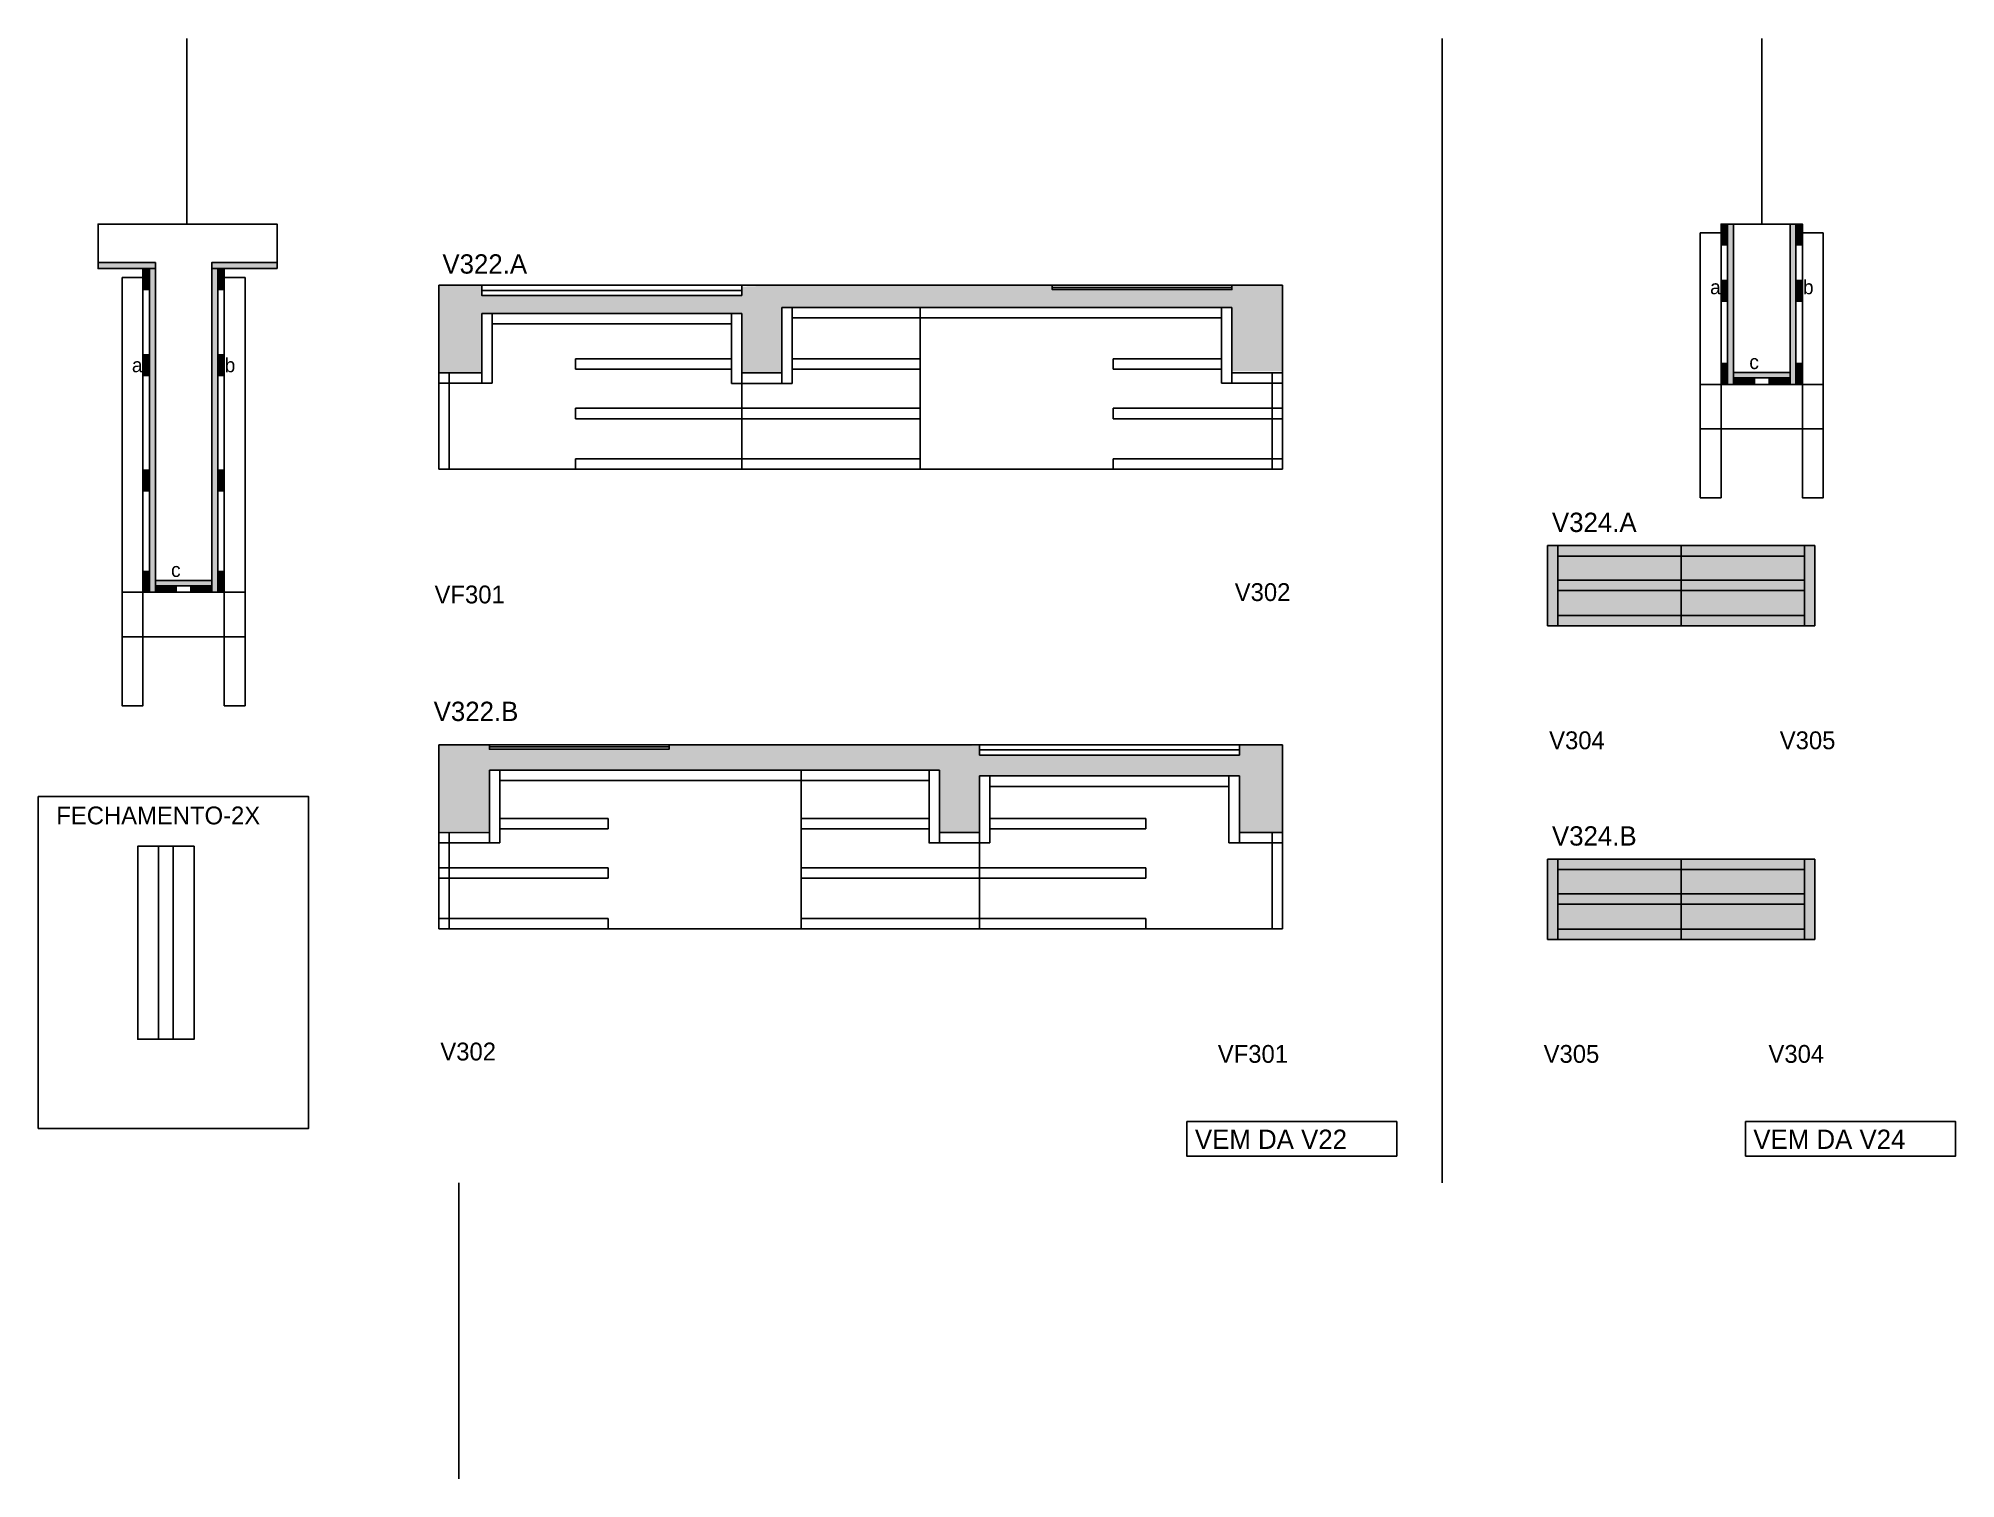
# Model space of a CAD drawing. Header units: metres. Extents: x 2031 to 3322, y 1610 to 2580.
import ezdxf

# ---------------------------------------------------------------- set-up
doc = ezdxf.new("R2010")
doc.units = ezdxf.units.M
for name, color, linetype in [('5', 7, 'Continuous'), ('CONCRETO', 7, 'Continuous'), ('COTA', 7, 'Continuous'), ('Cotas', 7, 'Continuous'), ('detalhes', 7, 'Continuous'), ('Hachura', 7, 'Continuous'), ('Madeira', 7, 'Continuous'), ('Painéis', 7, 'Continuous'), ('REAPROVEITAMENTO', 7, 'Continuous'), ('SARR_2.2x7', 7, 'Continuous'), ('SARR_3.5x7', 7, 'Continuous'), ('SARR_EDITAR', 7, 'Continuous'), ('TEXTO PILAR', 7, 'Continuous'), ('Texto Seção', 7, 'Continuous')]:
    doc.layers.add(name, color=color, linetype=linetype)

msp = doc.modelspace()

# ---------------------------------------------------------------- hatches: boundary and pattern name
at = {"layer": 'COTA'}
h = msp.add_hatch(color=7, dxfattribs=at)
h.dxf.hatch_style = 1
h.paths.add_polyline_path([(2329.7, 2394.7), (2504.7, 2394.7), (2504.7, 2394.7), (2504.7, 2354.6), (2504.7, 2354.6), (2531.7, 2354.6), (2531.7, 2354.6), (2531.7, 2413.7), (2531.7, 2413.7), (2504.7, 2412.7), (2504.7, 2412.7), (2504.7, 2406.7), (2504.7, 2406.7), (2329.7, 2406.7), (2329.7, 2406.7), (2329.7, 2413.7), (2329.7, 2413.7), (2300.7, 2413.7), (2300.7, 2413.7), (2300.7, 2354.7), (2300.7, 2354.7), (2329.7, 2354.7), (2329.7, 2354.7), (2329.7, 2394.7)])
h = msp.add_hatch(color=7, dxfattribs=at)
h.dxf.hatch_style = 1
h.paths.add_polyline_path([(2713.7, 2410.7), (2713.7, 2413.7), (2713.7, 2413.7), (2531.7, 2413.7), (2531.7, 2413.7), (2531.7, 2398.7), (2531.7, 2398.7), (2834.7, 2398.7), (2834.7, 2398.7), (2834.7, 2355.7), (2834.7, 2355.7), (2868.7, 2355.7), (2868.7, 2355.7), (2868.6, 2413.7), (2868.6, 2413.7), (2834.7, 2413.7), (2834.7, 2413.7), (2834.7, 2410.7), (2834.7, 2410.7), (2713.7, 2410.7)])
h = msp.add_hatch(color=7, dxfattribs=at)
h.dxf.hatch_style = 1
h.paths.add_polyline_path([(2334.7, 2101.2), (2334.7, 2104.2), (2334.7, 2104.2), (2300.9, 2104.2), (2300.9, 2104.2), (2300.7, 2046.2), (2300.7, 2046.2), (2334.7, 2046.2), (2334.7, 2046.2), (2334.7, 2087.2), (2334.7, 2087.2), (2637.7, 2087.2), (2637.7, 2087.2), (2637.7, 2104.2), (2637.7, 2104.2), (2455.7, 2104.2), (2455.7, 2104.2), (2455.7, 2101.2), (2455.7, 2101.2), (2334.7, 2101.2)])
h = msp.add_hatch(color=7, dxfattribs=at)
h.dxf.hatch_style = 1
h.paths.add_polyline_path([(2839.7, 2083.2), (2664.7, 2083.2), (2664.7, 2083.2), (2664.7, 2045.2), (2664.7, 2045.2), (2637.7, 2045.2), (2637.7, 2045.2), (2637.7, 2104.2), (2637.7, 2104.2), (2664.7, 2103.3), (2664.7, 2103.3), (2664.7, 2097.2), (2664.7, 2097.2), (2839.7, 2097.2), (2839.7, 2097.2), (2839.7, 2104.2), (2839.7, 2104.2), (2868.7, 2104.2), (2868.7, 2104.2), (2868.7, 2045.2), (2868.7, 2045.2), (2839.7, 2045.2), (2839.7, 2045.2), (2839.7, 2083.2)])
at = {"layer": 'Hachura'}
h = msp.add_hatch(color=7, dxfattribs=at)
h.dxf.hatch_style = 1
h.paths.add_polyline_path([(3168.5, 2440.9), (3164.1, 2440.9), (3164.1, 2440.9), (3164.1, 2454.9), (3164.1, 2454.9), (3168.5, 2454.9), (3168.5, 2454.9), (3168.5, 2440.9)])
h = msp.add_hatch(color=7, dxfattribs=at)
h.dxf.hatch_style = 1
h.paths.add_polyline_path([(3172.5, 2454.9), (3168.5, 2454.9), (3168.5, 2454.9), (3168.5, 2346.9), (3168.5, 2346.9), (3172.5, 2346.9), (3172.5, 2346.9), (3172.5, 2454.9)])
h = msp.add_hatch(color=7, dxfattribs=at)
h.dxf.hatch_style = 1
h.paths.add_polyline_path([(3214.5, 2454.9), (3210.5, 2454.9), (3210.5, 2454.9), (3210.5, 2346.9), (3210.5, 2346.9), (3214.5, 2346.9), (3214.5, 2346.9), (3214.5, 2454.9)])
h = msp.add_hatch(color=7, dxfattribs=at)
h.dxf.hatch_style = 1
h.paths.add_polyline_path([(3214.5, 2440.9), (3218.9, 2440.9), (3218.9, 2440.9), (3218.9, 2454.9), (3218.9, 2454.9), (3214.5, 2454.9), (3214.5, 2454.9), (3214.5, 2440.9)])
h = msp.add_hatch(color=7, dxfattribs=at)
h.dxf.hatch_style = 1
h.paths.add_polyline_path([(2109.8, 2424.9), (2109.8, 2428.9), (2109.8, 2428.9), (2071.2, 2428.9), (2071.2, 2428.9), (2071.2, 2424.9), (2071.2, 2424.9), (2109.8, 2424.9)])
h = msp.add_hatch(color=7, dxfattribs=at)
h.dxf.hatch_style = 1
h.paths.add_polyline_path([(2191.8, 2424.9), (2191.8, 2428.9), (2191.8, 2428.9), (2147.8, 2428.9), (2147.8, 2428.9), (2147.8, 2424.9), (2147.8, 2424.9), (2191.8, 2424.9)])
h = msp.add_hatch(color=7, dxfattribs=at)
h.dxf.hatch_style = 1
h.paths.add_polyline_path([(2101.4, 2410.9), (2105.8, 2410.9), (2105.8, 2410.9), (2105.8, 2424.9), (2105.8, 2424.9), (2101.4, 2424.9), (2101.4, 2424.9), (2101.4, 2410.9)])
h = msp.add_hatch(color=7, dxfattribs=at)
h.dxf.hatch_style = 1
h.paths.add_polyline_path([(2105.8, 2424.9), (2109.8, 2424.9), (2109.8, 2424.9), (2109.8, 2206.9), (2109.8, 2206.9), (2105.8, 2206.9), (2105.8, 2206.9), (2105.8, 2424.9)])
h = msp.add_hatch(color=7, dxfattribs=at)
h.dxf.hatch_style = 1
h.paths.add_polyline_path([(2151.8, 2426.9), (2147.8, 2426.9), (2147.8, 2426.9), (2147.8, 2206.9), (2147.8, 2206.9), (2151.8, 2206.9), (2151.8, 2206.9), (2151.8, 2426.9)])
h = msp.add_hatch(color=7, dxfattribs=at)
h.dxf.hatch_style = 1
h.paths.add_polyline_path([(2156.2, 2410.9), (2151.8, 2410.9), (2151.8, 2410.9), (2151.8, 2424.9), (2151.8, 2424.9), (2156.2, 2424.9), (2156.2, 2424.9), (2156.2, 2410.9)])
h = msp.add_hatch(color=7, dxfattribs=at)
h.dxf.hatch_style = 1
h.paths.add_polyline_path([(3168.5, 2402.9), (3164.1, 2402.9), (3164.1, 2402.9), (3164.1, 2416.9), (3164.1, 2416.9), (3168.5, 2416.9), (3168.5, 2416.9), (3168.5, 2402.9)])
h = msp.add_hatch(color=7, dxfattribs=at)
h.dxf.hatch_style = 1
h.paths.add_polyline_path([(3214.5, 2402.9), (3218.9, 2402.9), (3218.9, 2402.9), (3218.9, 2416.9), (3218.9, 2416.9), (3214.5, 2416.9), (3214.5, 2416.9), (3214.5, 2402.9)])
h = msp.add_hatch(color=7, dxfattribs=at)
h.dxf.hatch_style = 1
h.paths.add_polyline_path([(2101.4, 2352.9), (2105.8, 2352.9), (2105.8, 2352.9), (2105.8, 2366.9), (2105.8, 2366.9), (2101.4, 2366.9), (2101.4, 2366.9), (2101.4, 2352.9)])
h = msp.add_hatch(color=7, dxfattribs=at)
h.dxf.hatch_style = 1
h.paths.add_polyline_path([(2156.2, 2352.9), (2151.8, 2352.9), (2151.8, 2352.9), (2151.8, 2366.9), (2151.8, 2366.9), (2156.2, 2366.9), (2156.2, 2366.9), (2156.2, 2352.9)])
h = msp.add_hatch(color=7, dxfattribs=at)
h.dxf.hatch_style = 1
h.paths.add_polyline_path([(3168.5, 2346.9), (3164.1, 2346.9), (3164.1, 2346.9), (3164.1, 2360.9), (3164.1, 2360.9), (3168.5, 2360.9), (3168.5, 2360.9), (3168.5, 2346.9)])
h = msp.add_hatch(color=7, dxfattribs=at)
h.dxf.hatch_style = 1
h.paths.add_polyline_path([(3210.5, 2351.3), (3210.5, 2354.9), (3210.5, 2354.9), (3172.5, 2354.9), (3172.5, 2354.9), (3172.5, 2351.3), (3172.5, 2351.3), (3210.5, 2351.3)])
h = msp.add_hatch(color=7, dxfattribs=at)
h.dxf.hatch_style = 1
h.paths.add_polyline_path([(3172.5, 2346.9), (3172.5, 2351.3), (3172.5, 2351.3), (3186.5, 2351.3), (3186.5, 2351.3), (3186.5, 2346.9), (3186.5, 2346.9), (3172.5, 2346.9)])
h = msp.add_hatch(color=7, dxfattribs=at)
h.dxf.hatch_style = 1
h.paths.add_polyline_path([(3210.5, 2346.9), (3210.5, 2351.3), (3210.5, 2351.3), (3196.5, 2351.3), (3196.5, 2351.3), (3196.5, 2346.9), (3196.5, 2346.9), (3210.5, 2346.9)])
h = msp.add_hatch(color=7, dxfattribs=at)
h.dxf.hatch_style = 1
h.paths.add_polyline_path([(3214.5, 2346.9), (3218.9, 2346.9), (3218.9, 2346.9), (3218.9, 2360.9), (3218.9, 2360.9), (3214.5, 2360.9), (3214.5, 2360.9), (3214.5, 2346.9)])
h = msp.add_hatch(color=7, dxfattribs=at)
h.dxf.hatch_style = 1
h.paths.add_polyline_path([(2101.4, 2275.2), (2105.8, 2275.2), (2105.8, 2275.2), (2105.8, 2289.2), (2105.8, 2289.2), (2101.4, 2289.2), (2101.4, 2289.2), (2101.4, 2275.2)])
h = msp.add_hatch(color=7, dxfattribs=at)
h.dxf.hatch_style = 1
h.paths.add_polyline_path([(2156.2, 2275.2), (2151.8, 2275.2), (2151.8, 2275.2), (2151.8, 2289.2), (2151.8, 2289.2), (2156.2, 2289.2), (2156.2, 2289.2), (2156.2, 2275.2)])
h = msp.add_hatch(color=7, dxfattribs=at)
h.dxf.hatch_style = 1
h.paths.add_polyline_path([(2101.4, 2206.9), (2105.8, 2206.9), (2105.8, 2206.9), (2105.8, 2220.9), (2105.8, 2220.9), (2101.4, 2220.9), (2101.4, 2220.9), (2101.4, 2206.9)])
h = msp.add_hatch(color=7, dxfattribs=at)
h.dxf.hatch_style = 1
h.paths.add_polyline_path([(2156.2, 2206.9), (2151.8, 2206.9), (2151.8, 2206.9), (2151.8, 2220.9), (2151.8, 2220.9), (2156.2, 2220.9), (2156.2, 2220.9), (2156.2, 2206.9)])
h = msp.add_hatch(color=7, dxfattribs=at)
h.dxf.hatch_style = 1
h.paths.add_polyline_path([(2147.8, 2211.3), (2147.8, 2214.9), (2147.8, 2214.9), (2109.8, 2214.9), (2109.8, 2214.9), (2109.8, 2211.3), (2109.8, 2211.3), (2147.8, 2211.3)])
h = msp.add_hatch(color=7, dxfattribs=at)
h.dxf.hatch_style = 1
h.paths.add_polyline_path([(2109.8, 2206.9), (2109.8, 2211.3), (2109.8, 2211.3), (2123.8, 2211.3), (2123.8, 2211.3), (2123.8, 2206.9), (2123.8, 2206.9), (2109.8, 2206.9)])
h = msp.add_hatch(color=7, dxfattribs=at)
h.dxf.hatch_style = 1
h.paths.add_polyline_path([(2147.8, 2206.9), (2147.8, 2211.3), (2147.8, 2211.3), (2133.8, 2211.3), (2133.8, 2211.3), (2133.8, 2206.9), (2133.8, 2206.9), (2147.8, 2206.9)])
at = {"layer": 'REAPROVEITAMENTO'}
h = msp.add_hatch(color=7, dxfattribs=at)
h.dxf.hatch_style = 1
h.paths.add_polyline_path([(3227.2, 2184.2), (3227.2, 2238.3), (3227.2, 2238.3), (3047.2, 2238.5), (3047.2, 2238.5), (3047.2, 2184.4), (3047.2, 2184.4), (3227.2, 2184.2), (3227.2, 2184.2)])
h = msp.add_hatch(color=7, dxfattribs=at)
h.dxf.hatch_style = 1
h.paths.add_polyline_path([(3227.2, 1973), (3227.2, 2027.2), (3227.2, 2027.2), (3047.2, 2027.3), (3047.2, 2027.3), (3047.2, 1973.2), (3047.2, 1973.2), (3227.2, 1973), (3227.2, 1973)])

# ---------------------------------------------------------------- linework, layer by layer
at = {"color": 7, "lineweight": 25}
msp.add_line((2314.2, 1609.9), (2314.2, 1809.2), dxfattribs=at)
at = {"layer": 'CONCRETO', "color": 7, "lineweight": 25}
for points in [[(2071.2, 2428.9), (2071.2, 2454.9), (2191.8, 2454.9), (2191.8, 2428.9), (2147.8, 2428.9), (2147.8, 2214.9), (2109.8, 2214.9), (2109.8, 2428.9)], [(3172.5, 2454.9), (3172.5, 2454.9), (3210.5, 2454.9), (3210.5, 2426.9), (3210.5, 2426.9), (3210.5, 2354.9), (3172.5, 2354.9), (3172.5, 2454.9)]]:
    msp.add_lwpolyline(points, close=True, dxfattribs=at)
at = {"layer": 'COTA', "color": 7, "lineweight": 25}
for p, q in [((2976.3, 2579.9), (2976.3, 1809.2)), ((2300.7, 2413.7), (2300.7, 2354.7)), ((2329.7, 2413.7), (2300.7, 2413.7)), ((2504.7, 2413.7), (2531.7, 2413.7)), ((2868.7, 2413.7), (2531.7, 2413.7)), ((2868.7, 2413.7), (2868.7, 2354.7)), ((2300.7, 2104.2), (2300.7, 2045.2)), ((2300.7, 2104.2), (2637.7, 2104.2)), ((2664.7, 2104.2), (2637.7, 2104.2)), ((2839.7, 2104.2), (2868.7, 2104.2)), ((2868.7, 2104.2), (2868.7, 2045.2))]:
    msp.add_line(p, q, dxfattribs=at)
at = {"layer": 'Cotas', "color": 7, "lineweight": 25}
msp.add_lwpolyline([(2031, 2069.3), (2213, 2069.3), (2213, 1845.8), (2031, 1845.8)], close=True, dxfattribs=at)
at = {"layer": 'Defpoints', "color": 7, "lineweight": 25}
for p, q in [((2131, 2454.9), (2131, 2579.9)), ((3191.5, 2454.9), (3191.5, 2579.9))]:
    msp.add_line(p, q, dxfattribs=at)
at = {"layer": 'Madeira', "color": 7, "lineweight": 25}
for points in [[(3168.5, 2440.9), (3164.1, 2440.9), (3164.1, 2454.9), (3168.5, 2454.9)], [(3214.5, 2440.9), (3218.9, 2440.9), (3218.9, 2454.9), (3214.5, 2454.9)], [(2101.4, 2410.9), (2105.8, 2410.9), (2105.8, 2424.9), (2101.4, 2424.9)], [(2156.2, 2410.9), (2151.8, 2410.9), (2151.8, 2424.9), (2156.2, 2424.9)], [(3168.5, 2402.9), (3164.1, 2402.9), (3164.1, 2416.9), (3168.5, 2416.9)], [(3214.5, 2402.9), (3218.9, 2402.9), (3218.9, 2416.9), (3214.5, 2416.9)], [(2101.4, 2352.9), (2105.8, 2352.9), (2105.8, 2366.9), (2101.4, 2366.9)], [(2156.2, 2352.9), (2151.8, 2352.9), (2151.8, 2366.9), (2156.2, 2366.9)], [(3168.5, 2346.9), (3164.1, 2346.9), (3164.1, 2360.9), (3168.5, 2360.9)], [(3172.5, 2346.9), (3172.5, 2351.3), (3186.5, 2351.3), (3186.5, 2346.9)], [(3210.5, 2346.9), (3210.5, 2351.3), (3196.5, 2351.3), (3196.5, 2346.9)], [(3214.5, 2346.9), (3218.9, 2346.9), (3218.9, 2360.9), (3214.5, 2360.9)], [(2101.4, 2275.2), (2105.8, 2275.2), (2105.8, 2289.2), (2101.4, 2289.2)], [(2156.2, 2275.2), (2151.8, 2275.2), (2151.8, 2289.2), (2156.2, 2289.2)], [(2101.4, 2206.9), (2105.8, 2206.9), (2105.8, 2220.9), (2101.4, 2220.9)], [(2156.2, 2206.9), (2151.8, 2206.9), (2151.8, 2220.9), (2156.2, 2220.9)], [(2109.8, 2206.9), (2109.8, 2211.3), (2123.8, 2211.3), (2123.8, 2206.9)], [(2147.8, 2206.9), (2147.8, 2211.3), (2133.8, 2211.3), (2133.8, 2206.9)]]:
    msp.add_lwpolyline(points, close=True, dxfattribs=at)
at = {"layer": 'Painéis', "color": 7, "lineweight": 25}
for p, q in [((2504.7, 2394.7), (2329.7, 2394.7)), ((2329.7, 2354.7), (2329.7, 2394.7)), ((2504.7, 2354.6), (2504.7, 2394.7)), ((2531.7, 2398.7), (2834.7, 2398.7)), ((2531.7, 2354.6), (2531.7, 2398.7)), ((2624.7, 2289.7), (2624.7, 2398.7)), ((2834.7, 2354.7), (2834.7, 2398.7)), ((2300.7, 2289.7), (2300.7, 2354.7)), ((2300.7, 2354.7), (2329.7, 2354.7)), ((2504.7, 2289.7), (2504.7, 2354.6)), ((2531.7, 2354.6), (2504.7, 2354.6)), ((2868.7, 2354.7), (2834.7, 2354.7)), ((2868.7, 2289.7), (2868.7, 2354.7)), ((2531.7, 2289.7), (2300.7, 2289.7)), ((2531.7, 2289.7), (2868.7, 2289.7)), ((3047.2, 2238.3), (3227.2, 2238.3)), ((3047.2, 2184.3), (3047.2, 2238.3)), ((3137.2, 2184.3), (3137.2, 2238.3)), ((3227.2, 2184.3), (3227.2, 2238.3)), ((3047.2, 2184.3), (3227.2, 2184.3)), ((2637.7, 2087.2), (2334.7, 2087.2)), ((2334.7, 2045.2), (2334.7, 2087.2)), ((2544.7, 1980.2), (2544.7, 2087.2)), ((2637.7, 2045.2), (2637.7, 2087.2)), ((2664.7, 2083.2), (2839.7, 2083.2)), ((2664.7, 2045.2), (2664.7, 2083.2)), ((2839.7, 2045.2), (2839.7, 2083.2)), ((2300.7, 1980.2), (2300.7, 2045.2)), ((2300.7, 2045.2), (2334.7, 2045.2)), ((2637.7, 2045.2), (2664.7, 2045.2)), ((2664.7, 1980.2), (2664.7, 2045.2)), ((2868.7, 2045.2), (2839.7, 2045.2)), ((2868.7, 1980.2), (2868.7, 2045.2)), ((2135.9, 2035.9), (2097.9, 2035.9)), ((2097.9, 1905.9), (2097.9, 2035.9)), ((2135.9, 2035.9), (2135.9, 1905.9)), ((3047.2, 2027.1), (3227.2, 2027.1)), ((3047.2, 1973.1), (3047.2, 2027.1)), ((3137.2, 1973.1), (3137.2, 2027.1)), ((3227.2, 1973.1), (3227.2, 2027.1)), ((2637.7, 1980.2), (2300.7, 1980.2)), ((2637.7, 1980.2), (2868.7, 1980.2)), ((3047.2, 1973.1), (3227.2, 1973.1)), ((2135.9, 1905.9), (2097.9, 1905.9))]:
    msp.add_line(p, q, dxfattribs=at)
for points in [[(3168.5, 2454.9), (3172.5, 2454.9), (3172.5, 2346.9), (3168.5, 2346.9)], [(3214.5, 2454.9), (3210.5, 2454.9), (3210.5, 2346.9), (3214.5, 2346.9)], [(2109.8, 2424.9), (2109.8, 2428.9), (2071.2, 2428.9), (2071.2, 2424.9)], [(2191.8, 2424.9), (2191.8, 2428.9), (2147.8, 2428.9), (2147.8, 2424.9)], [(2105.8, 2424.9), (2109.8, 2424.9), (2109.8, 2206.9), (2105.8, 2206.9)], [(2151.8, 2424.9), (2147.8, 2424.9), (2147.8, 2206.9), (2151.8, 2206.9)], [(2504.7, 2406.7), (2329.7, 2406.7), (2329.7, 2413.7), (2504.7, 2413.7)], [(2834.7, 2413.7), (2713.7, 2413.7), (2713.7, 2410.7), (2834.7, 2410.7)], [(3210.5, 2351.3), (3210.5, 2354.9), (3172.5, 2354.9), (3172.5, 2351.3)], [(2147.8, 2211.3), (2147.8, 2214.9), (2109.8, 2214.9), (2109.8, 2211.3)], [(2455.7, 2104.2), (2334.7, 2104.2), (2334.7, 2101.2), (2455.7, 2101.2)], [(2664.7, 2097.2), (2839.7, 2097.2), (2839.7, 2104.2), (2664.7, 2104.2)]]:
    msp.add_lwpolyline(points, close=True, dxfattribs=at)
at = {"layer": 'SARR_2.2x7', "color": 7, "lineweight": 25}
for p, q in [((2504.7, 2410.2), (2329.7, 2410.2)), ((2336.7, 2347.7), (2336.7, 2394.7)), ((2497.7, 2347.6), (2497.7, 2394.7)), ((2538.6, 2347.6), (2538.6, 2398.7)), ((2538.6, 2391.7), (2624.7, 2391.7)), ((2624.7, 2391.7), (2827.7, 2391.7)), ((2827.7, 2347.7), (2827.7, 2398.7)), ((2497.7, 2387.7), (2336.7, 2387.7)), ((2504.7, 2387.7), (2504.7, 2387.7)), ((2392.7, 2364.1), (2497.7, 2364.1)), ((2392.7, 2357.1), (2392.7, 2364.1)), ((2538.6, 2364.1), (2624.8, 2364.1)), ((2827.7, 2364.1), (2754.7, 2364.1)), ((2754.7, 2357.1), (2754.7, 2364.1)), ((2307.7, 2289.7), (2307.7, 2354.7)), ((2329.7, 2354.7), (2329.7, 2347.7)), ((2392.7, 2357.1), (2497.7, 2357.1)), ((2504.7, 2359.1), (2504.7, 2359.1)), ((2504.7, 2354.6), (2504.7, 2347.6)), ((2504.7, 2352.1), (2504.7, 2352.1)), ((2531.7, 2352.1), (2531.6, 2352.1)), ((2531.7, 2354.6), (2531.7, 2347.6)), ((2538.6, 2357.1), (2624.8, 2357.1)), ((2827.7, 2357.1), (2754.7, 2357.1)), ((2834.7, 2354.7), (2834.7, 2347.7)), ((2861.7, 2289.7), (2861.7, 2354.7)), ((2300.7, 2347.7), (2329.7, 2347.7)), ((2329.7, 2347.7), (2336.7, 2347.7)), ((2504.7, 2347.6), (2497.7, 2347.6)), ((2531.7, 2347.6), (2504.7, 2347.6)), ((2531.7, 2347.6), (2538.7, 2347.6)), ((2834.7, 2347.7), (2827.7, 2347.7)), ((2868.7, 2347.7), (2834.7, 2347.7)), ((2392.7, 2330.8), (2504.7, 2330.8)), ((2392.7, 2323.8), (2392.7, 2330.8)), ((2504.7, 2330.8), (2624.8, 2330.8)), ((2868.7, 2330.8), (2754.7, 2330.8)), ((2754.7, 2323.8), (2754.7, 2330.8)), ((2392.7, 2323.8), (2504.7, 2323.8)), ((2504.7, 2323.8), (2624.8, 2323.8)), ((2868.7, 2323.8), (2754.7, 2323.8)), ((2504.7, 2296.7), (2392.7, 2296.7)), ((2392.7, 2289.7), (2392.7, 2296.7)), ((2504.7, 2296.7), (2624.8, 2296.7)), ((2868.7, 2296.7), (2754.7, 2296.7)), ((2754.7, 2289.7), (2754.7, 2296.7)), ((3054.2, 2184.3), (3054.2, 2238.3)), ((3220.2, 2184.3), (3220.2, 2238.3)), ((3054.2, 2231.3), (3137.2, 2231.3)), ((3137.2, 2231.3), (3220.2, 2231.3)), ((3054.2, 2215.1), (3137.2, 2215.1)), ((3054.2, 2208.1), (3137.2, 2208.1)), ((3137.2, 2215.1), (3220.2, 2215.1)), ((3137.2, 2208.1), (3220.2, 2208.1)), ((3054.2, 2191.3), (3137.2, 2191.3)), ((3137.2, 2191.3), (3220.2, 2191.3)), ((2664.7, 2100.7), (2839.7, 2100.7)), ((2341.7, 2038.2), (2341.7, 2087.2)), ((2544.7, 2080.2), (2341.7, 2080.2)), ((2630.8, 2080.2), (2544.7, 2080.2)), ((2630.8, 2038.2), (2630.8, 2087.2)), ((2671.7, 2038.2), (2671.7, 2083.2)), ((2832.7, 2038.2), (2832.7, 2083.2)), ((2664.7, 2076.2), (2664.7, 2076.2)), ((2671.7, 2076.2), (2832.7, 2076.2)), ((2341.7, 2054.6), (2414.7, 2054.6)), ((2414.7, 2047.6), (2414.7, 2054.6)), ((2630.8, 2054.6), (2544.6, 2054.6)), ((2776.7, 2054.6), (2671.7, 2054.6)), ((2776.7, 2047.6), (2776.7, 2054.6)), ((2307.7, 1980.2), (2307.7, 2045.2)), ((2334.7, 2045.2), (2334.7, 2038.2)), ((2341.7, 2047.6), (2414.7, 2047.6)), ((2630.8, 2047.6), (2544.6, 2047.6)), ((2637.7, 2045.2), (2637.7, 2038.2)), ((2637.7, 2042.6), (2637.8, 2042.6)), ((2664.7, 2049.6), (2664.7, 2049.6)), ((2664.7, 2045.2), (2664.7, 2038.2)), ((2664.7, 2042.6), (2664.7, 2042.6)), ((2776.7, 2047.6), (2671.7, 2047.6)), ((2839.7, 2045.2), (2839.7, 2038.2)), ((2861.7, 1980.2), (2861.7, 2045.2)), ((2300.7, 2038.2), (2334.7, 2038.2)), ((2334.7, 2038.2), (2341.7, 2038.2)), ((2637.7, 2038.2), (2630.7, 2038.2)), ((2637.7, 2038.2), (2664.7, 2038.2)), ((2664.7, 2038.2), (2671.7, 2038.2)), ((2839.7, 2038.2), (2832.7, 2038.2)), ((2868.7, 2038.2), (2839.7, 2038.2)), ((3054.2, 1973.1), (3054.2, 2027.1)), ((3220.2, 1973.1), (3220.2, 2027.1)), ((2300.7, 2021.4), (2414.7, 2021.4)), ((2300.7, 2014.4), (2414.7, 2014.4)), ((2414.7, 2014.4), (2414.7, 2021.4)), ((2664.7, 2021.4), (2544.6, 2021.4)), ((2664.7, 2014.4), (2544.6, 2014.4)), ((2776.7, 2021.4), (2664.7, 2021.4)), ((2776.7, 2014.4), (2664.7, 2014.4)), ((2776.7, 2014.4), (2776.7, 2021.4)), ((3054.2, 2020.1), (3137.2, 2020.1)), ((3137.2, 2020.1), (3220.2, 2020.1)), ((3054.2, 2003.9), (3137.2, 2003.9)), ((3137.2, 2003.9), (3220.2, 2003.9)), ((3054.2, 1996.9), (3137.2, 1996.9)), ((3137.2, 1996.9), (3220.2, 1996.9)), ((2300.7, 1987.2), (2414.7, 1987.2)), ((2414.7, 1980.2), (2414.7, 1987.2)), ((2664.7, 1987.2), (2544.6, 1987.2)), ((2664.7, 1987.2), (2776.7, 1987.2)), ((2776.7, 1980.2), (2776.7, 1987.2)), ((3054.2, 1980.1), (3137.2, 1980.1)), ((3137.2, 1980.1), (3220.2, 1980.1))]:
    msp.add_line(p, q, dxfattribs=at)
for points in [[(2111.9, 2035.9), (2097.9, 2035.9), (2097.9, 1905.9), (2111.9, 1905.9)], [(2121.9, 2035.9), (2135.9, 2035.9), (2135.9, 1905.9), (2121.9, 1905.9)]]:
    msp.add_lwpolyline(points, close=True, dxfattribs=at)
at = {"layer": 'SARR_3.5x7', "color": 7, "lineweight": 25}
for points in [[(3150.1, 2448.9), (3164.1, 2448.9), (3164.1, 2270.5), (3150.1, 2270.5)], [(3232.9, 2448.9), (3218.9, 2448.9), (3218.9, 2270.5), (3232.9, 2270.5)], [(2087.4, 2418.9), (2101.4, 2418.9), (2101.4, 2130.5), (2087.4, 2130.5)], [(2170.2, 2418.9), (2156.2, 2418.9), (2156.2, 2130.5), (2170.2, 2130.5)], [(3150.1, 2346.9), (3232.9, 2346.9), (3232.9, 2316.9), (3150.1, 2316.9)], [(2087.4, 2206.9), (2170.2, 2206.9), (2170.2, 2176.9), (2087.4, 2176.9)]]:
    msp.add_lwpolyline(points, close=True, dxfattribs=at)
at = {"layer": 'SARR_EDITAR', "color": 7, "lineweight": 25}
for p, q in [((2713.7, 2412.2), (2834.7, 2412.2)), ((2334.7, 2102.7), (2455.7, 2102.7))]:
    msp.add_line(p, q, dxfattribs=at)
at = {"layer": 'Texto Seção', "color": 7, "lineweight": 25}
for points in [[(2804.3, 1850.4), (2945.7, 1850.4), (2945.7, 1827.2), (2804.3, 1827.2)], [(3180.6, 1850.4), (3322, 1850.4), (3322, 1827.2), (3180.6, 1827.2)]]:
    msp.add_lwpolyline(points, close=True, dxfattribs=at)

# ---------------------------------------------------------------- texts
at = {"layer": '5', "color": 7, "lineweight": 25}
for s, p in [('VF301', (2297.8, 2199.4)), ('V302', (2836.6, 2201)), ('V304', (3048.3, 2101.2)), ('V305', (3203.6, 2101.2)), ('V302', (2301.7, 1891.6)), ('VF301', (2825.2, 1890)), ('V305', (3044.6, 1890)), ('V304', (3196, 1890))]:
    msp.add_text(s, height=12, dxfattribs=at).set_placement(p)
at = {"layer": 'detalhes', "color": 7, "lineweight": 25}
for s, p in [('a', (3156.7, 2407.6)), ('b', (3219.2, 2407.6)), ('a', (2094, 2355.1)), ('b', (2156.5, 2355.1)), ('c', (3183.1, 2357.2)), ('c', (2120.4, 2217.2))]:
    msp.add_text(s, height=9.6, dxfattribs=at).set_placement(p)
at = {"layer": 'TEXTO PILAR', "color": 7, "lineweight": 25}
msp.add_text('FECHAMENTO-2X', height=12, dxfattribs=at).set_placement((2043.1, 2050.6))
at = {"layer": 'Texto Seção', "color": 7, "lineweight": 25}
for s, p in [('V322.A', (2303.1, 2421.5)), ('V324.A', (3050.2, 2247.5)), ('V322.B', (2297.2, 2120.2)), ('V324.B', (3050.2, 2036.3)), ('VEM DA V22', (2809.8, 1832)), ('VEM DA V24', (3185.8, 1832))]:
    msp.add_text(s, height=13, dxfattribs=at).set_placement(p)

doc.saveas('drawing.dxf')
